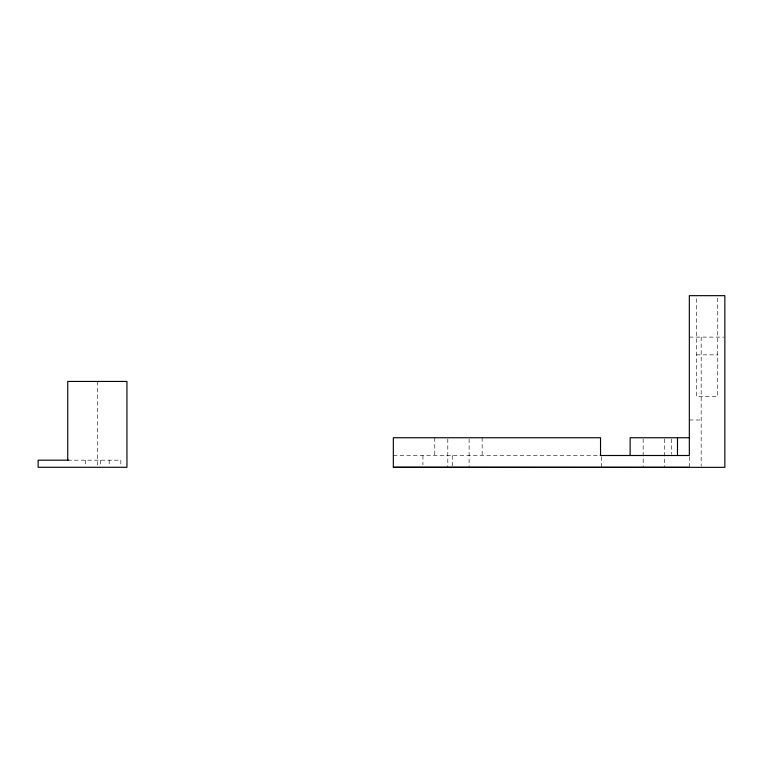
<?xml version="1.0" encoding="UTF-8"?>
<svg xmlns="http://www.w3.org/2000/svg" width="763" height="763" viewBox="0 0 763 763"><rect width="100%" height="100%" fill="white"/><g stroke="black" fill="none" stroke-linecap="round" stroke-linejoin="round"><path stroke-width="0.57" stroke-dasharray="3.81 2.86" d="M689.332 337.103L723.667 337.103M696.438 354.862L717.745 354.862M689.332 419.974L701.168 419.974M393.336 455.501L601.425 455.501M67.745 460.175L120.84 460.175M717.745 298.028L717.745 396.302L696.438 396.302L696.438 298.028M701.168 337.103L701.168 466.155M689.332 456.684L689.332 467.337M671.574 438.925L671.574 454.309M664.468 438.925L664.468 467.337M643.152 438.925L643.152 467.337M601.425 456.684L601.425 467.337M482.14 437.743L482.14 455.501M469.111 438.925L469.111 467.337M452.535 455.501L452.535 467.337M447.805 438.925L447.805 467.337M434.776 437.743L434.776 455.501M422.94 455.501L422.94 464.877M120.821 460.175L120.84 464.915M109.185 460.175L109.185 464.915M100.554 460.175L100.554 464.915M97.349 381.443L97.349 464.934M85.513 460.175L85.513 464.915"/><path stroke-width="1.14" d="M689.332 437.743L630.133 437.743L630.133 455.501M600.195 455.501L689.332 455.501L689.332 295.663L724.85 295.663L724.85 467.337L393.336 467.337L393.336 437.743L600.538 437.743L600.538 455.501M68.765 460.175L38.15 460.175L38.15 467.28L126.944 467.28L126.944 381.443L67.745 381.443L67.745 460.175M393.336 467.223L689.332 467.337M677.487 437.743L677.487 455.501"/></g></svg>
